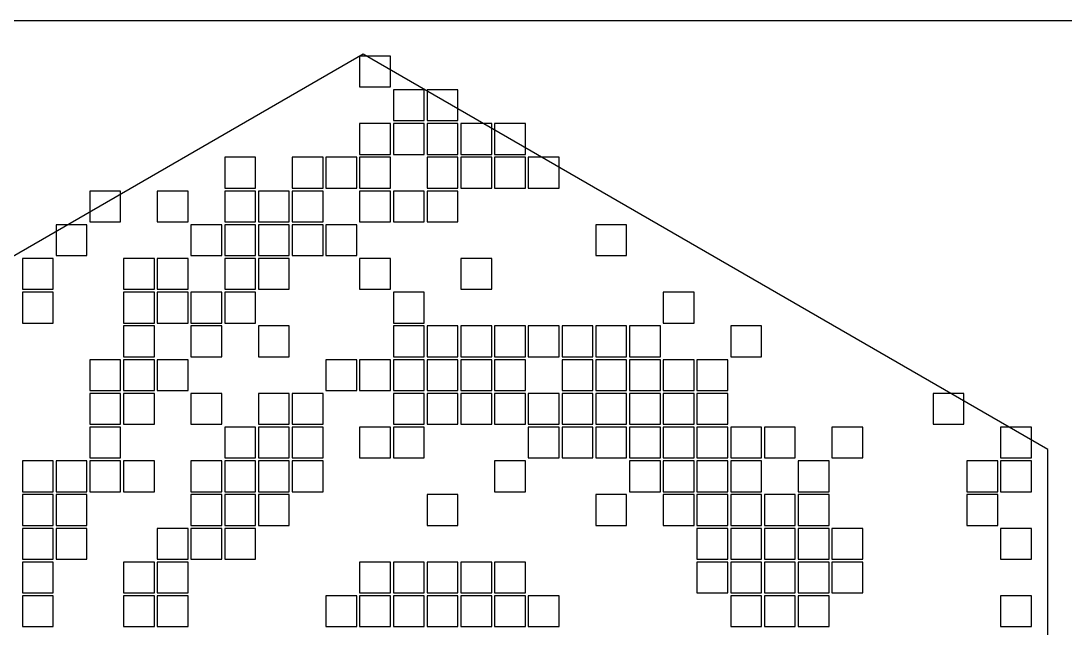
# Model space of a CAD drawing. Extents: x -326 to 326, y -269 to 269.
# Drawn here: x 0 to 198.1, y 153.6 to 268.8 of the extents above; entities that cross this region are included whole.
import ezdxf

# ---------------------------------------------------------------- set-up
doc = ezdxf.new("R2010")
doc.units = 0

msp = doc.modelspace()

# ---------------------------------------------------------------- linework, layer by layer
at = {"layer": 'BOARD'}
msp.add_line((326.4, 268.8), (-326.4, 268.8), dxfattribs=at)
at = {"layer": 'PATCHES'}
for p, q in [((70.125, 262.125), (64.275, 262.125)), ((64.275, 262.125), (64.275, 256.275)), ((70.125, 256.275), (70.125, 262.125)), ((64.275, 256.275), (70.125, 256.275)), ((76.525, 255.725), (70.675, 255.725)), ((70.675, 255.725), (70.675, 249.875)), ((76.525, 249.875), (76.525, 255.725)), ((82.925, 255.725), (77.075, 255.725)), ((77.075, 255.725), (77.075, 249.875)), ((82.925, 249.875), (82.925, 255.725)), ((70.675, 249.875), (76.525, 249.875)), ((77.075, 249.875), (82.925, 249.875)), ((70.125, 249.325), (64.275, 249.325)), ((64.275, 249.325), (64.275, 243.475)), ((70.125, 243.475), (70.125, 249.325)), ((76.525, 249.325), (70.675, 249.325)), ((70.675, 249.325), (70.675, 243.475)), ((76.525, 243.475), (76.525, 249.325)), ((82.925, 249.325), (77.075, 249.325)), ((77.075, 249.325), (77.075, 243.475)), ((82.925, 243.475), (82.925, 249.325)), ((89.325, 249.325), (83.475, 249.325)), ((83.475, 249.325), (83.475, 243.475)), ((89.325, 243.475), (89.325, 249.325)), ((95.725, 249.325), (89.875, 249.325)), ((89.875, 249.325), (89.875, 243.475)), ((95.725, 243.475), (95.725, 249.325)), ((44.525, 242.925), (38.675, 242.925)), ((38.675, 242.925), (38.675, 237.075)), ((44.525, 237.075), (44.525, 242.925)), ((57.325, 242.925), (51.475, 242.925)), ((51.475, 242.925), (51.475, 237.075)), ((57.325, 237.075), (57.325, 242.925)), ((63.725, 242.925), (57.875, 242.925)), ((57.875, 242.925), (57.875, 237.075)), ((63.725, 237.075), (63.725, 242.925)), ((64.275, 243.475), (70.125, 243.475)), ((70.125, 242.925), (64.275, 242.925)), ((64.275, 242.925), (64.275, 237.075)), ((70.125, 237.075), (70.125, 242.925)), ((70.675, 243.475), (76.525, 243.475)), ((77.075, 243.475), (82.925, 243.475)), ((82.925, 242.925), (77.075, 242.925)), ((77.075, 242.925), (77.075, 237.075)), ((82.925, 237.075), (82.925, 242.925)), ((83.475, 243.475), (89.325, 243.475)), ((89.325, 242.925), (83.475, 242.925)), ((83.475, 242.925), (83.475, 237.075)), ((89.325, 237.075), (89.325, 242.925)), ((89.875, 243.475), (95.725, 243.475)), ((95.725, 242.925), (89.875, 242.925)), ((89.875, 242.925), (89.875, 237.075)), ((95.725, 237.075), (95.725, 242.925)), ((102.125, 242.925), (96.275, 242.925)), ((96.275, 242.925), (96.275, 237.075)), ((102.125, 237.075), (102.125, 242.925)), ((18.925, 236.525), (13.075, 236.525)), ((13.075, 236.525), (13.075, 230.675)), ((18.925, 230.675), (18.925, 236.525)), ((31.725, 236.525), (25.875, 236.525)), ((25.875, 236.525), (25.875, 230.675)), ((31.725, 230.675), (31.725, 236.525)), ((38.675, 237.075), (44.525, 237.075)), ((44.525, 236.525), (38.675, 236.525)), ((38.675, 236.525), (38.675, 230.675)), ((44.525, 230.675), (44.525, 236.525)), ((50.925, 236.525), (45.075, 236.525)), ((45.075, 236.525), (45.075, 230.675)), ((50.925, 230.675), (50.925, 236.525)), ((51.475, 237.075), (57.325, 237.075)), ((57.325, 236.525), (51.475, 236.525)), ((51.475, 236.525), (51.475, 230.675)), ((57.325, 230.675), (57.325, 236.525)), ((57.875, 237.075), (63.725, 237.075)), ((64.275, 237.075), (70.125, 237.075)), ((70.125, 236.525), (64.275, 236.525)), ((64.275, 236.525), (64.275, 230.675)), ((70.125, 230.675), (70.125, 236.525)), ((76.525, 236.525), (70.675, 236.525)), ((70.675, 236.525), (70.675, 230.675)), ((76.525, 230.675), (76.525, 236.525)), ((77.075, 237.075), (82.925, 237.075)), ((82.925, 236.525), (77.075, 236.525)), ((77.075, 236.525), (77.075, 230.675)), ((82.925, 230.675), (82.925, 236.525)), ((83.475, 237.075), (89.325, 237.075)), ((89.875, 237.075), (95.725, 237.075)), ((96.275, 237.075), (102.125, 237.075)), ((12.525, 230.125), (6.675, 230.125)), ((6.675, 230.125), (6.675, 224.275)), ((12.525, 224.275), (12.525, 230.125)), ((13.075, 230.675), (18.925, 230.675)), ((25.875, 230.675), (31.725, 230.675)), ((38.125, 230.125), (32.275, 230.125)), ((32.275, 230.125), (32.275, 224.275)), ((38.125, 224.275), (38.125, 230.125)), ((38.675, 230.675), (44.525, 230.675)), ((44.525, 230.125), (38.675, 230.125)), ((38.675, 230.125), (38.675, 224.275)), ((44.525, 224.275), (44.525, 230.125)), ((45.075, 230.675), (50.925, 230.675)), ((50.925, 230.125), (45.075, 230.125)), ((45.075, 230.125), (45.075, 224.275)), ((50.925, 224.275), (50.925, 230.125)), ((51.475, 230.675), (57.325, 230.675)), ((57.325, 230.125), (51.475, 230.125)), ((51.475, 230.125), (51.475, 224.275)), ((57.325, 224.275), (57.325, 230.125)), ((63.725, 230.125), (57.875, 230.125)), ((57.875, 230.125), (57.875, 224.275)), ((63.725, 224.275), (63.725, 230.125)), ((64.275, 230.675), (70.125, 230.675)), ((70.675, 230.675), (76.525, 230.675)), ((77.075, 230.675), (82.925, 230.675)), ((114.925, 230.125), (109.075, 230.125)), ((109.075, 230.125), (109.075, 224.275)), ((114.925, 224.275), (114.925, 230.125)), ((6.675, 224.275), (12.525, 224.275)), ((32.275, 224.275), (38.125, 224.275)), ((38.675, 224.275), (44.525, 224.275)), ((45.075, 224.275), (50.925, 224.275)), ((51.475, 224.275), (57.325, 224.275)), ((57.875, 224.275), (63.725, 224.275)), ((109.075, 224.275), (114.925, 224.275)), ((6.125, 223.725), (0.275, 223.725)), ((0.275, 223.725), (0.275, 217.875)), ((6.125, 217.875), (6.125, 223.725)), ((25.325, 223.725), (19.475, 223.725)), ((19.475, 223.725), (19.475, 217.875)), ((25.325, 217.875), (25.325, 223.725)), ((31.725, 223.725), (25.875, 223.725)), ((25.875, 223.725), (25.875, 217.875)), ((31.725, 217.875), (31.725, 223.725)), ((44.525, 223.725), (38.675, 223.725)), ((38.675, 223.725), (38.675, 217.875)), ((44.525, 217.875), (44.525, 223.725)), ((50.925, 223.725), (45.075, 223.725)), ((45.075, 223.725), (45.075, 217.875)), ((50.925, 217.875), (50.925, 223.725)), ((70.125, 223.725), (64.275, 223.725)), ((64.275, 223.725), (64.275, 217.875)), ((70.125, 217.875), (70.125, 223.725)), ((89.325, 223.725), (83.475, 223.725)), ((83.475, 223.725), (83.475, 217.875)), ((89.325, 217.875), (89.325, 223.725)), ((0.275, 217.875), (6.125, 217.875)), ((6.125, 217.325), (0.275, 217.325)), ((0.275, 217.325), (0.275, 211.475)), ((6.125, 211.475), (6.125, 217.325)), ((19.475, 217.875), (25.325, 217.875)), ((25.325, 217.325), (19.475, 217.325)), ((19.475, 217.325), (19.475, 211.475)), ((25.325, 211.475), (25.325, 217.325)), ((25.875, 217.875), (31.725, 217.875)), ((31.725, 217.325), (25.875, 217.325)), ((25.875, 217.325), (25.875, 211.475)), ((31.725, 211.475), (31.725, 217.325)), ((38.125, 217.325), (32.275, 217.325)), ((32.275, 217.325), (32.275, 211.475)), ((38.125, 211.475), (38.125, 217.325)), ((38.675, 217.875), (44.525, 217.875)), ((44.525, 217.325), (38.675, 217.325)), ((38.675, 217.325), (38.675, 211.475)), ((44.525, 211.475), (44.525, 217.325)), ((45.075, 217.875), (50.925, 217.875)), ((64.275, 217.875), (70.125, 217.875)), ((76.525, 217.325), (70.675, 217.325)), ((70.675, 217.325), (70.675, 211.475)), ((76.525, 211.475), (76.525, 217.325)), ((83.475, 217.875), (89.325, 217.875)), ((127.725, 217.325), (121.875, 217.325)), ((121.875, 217.325), (121.875, 211.475)), ((127.725, 211.475), (127.725, 217.325)), ((0.275, 211.475), (6.125, 211.475)), ((19.475, 211.475), (25.325, 211.475)), ((25.325, 210.925), (19.475, 210.925)), ((19.475, 210.925), (19.475, 205.075)), ((25.325, 205.075), (25.325, 210.925)), ((25.875, 211.475), (31.725, 211.475)), ((32.275, 211.475), (38.125, 211.475)), ((38.125, 210.925), (32.275, 210.925)), ((32.275, 210.925), (32.275, 205.075)), ((38.125, 205.075), (38.125, 210.925)), ((38.675, 211.475), (44.525, 211.475)), ((50.925, 210.925), (45.075, 210.925)), ((45.075, 210.925), (45.075, 205.075)), ((50.925, 205.075), (50.925, 210.925)), ((70.675, 211.475), (76.525, 211.475)), ((76.525, 210.925), (70.675, 210.925)), ((70.675, 210.925), (70.675, 205.075)), ((76.525, 205.075), (76.525, 210.925)), ((82.925, 210.925), (77.075, 210.925)), ((77.075, 210.925), (77.075, 205.075)), ((82.925, 205.075), (82.925, 210.925)), ((89.325, 210.925), (83.475, 210.925)), ((83.475, 210.925), (83.475, 205.075)), ((89.325, 205.075), (89.325, 210.925)), ((95.725, 210.925), (89.875, 210.925)), ((89.875, 210.925), (89.875, 205.075)), ((95.725, 205.075), (95.725, 210.925)), ((102.125, 210.925), (96.275, 210.925)), ((96.275, 210.925), (96.275, 205.075)), ((102.125, 205.075), (102.125, 210.925)), ((108.525, 210.925), (102.675, 210.925)), ((102.675, 210.925), (102.675, 205.075)), ((108.525, 205.075), (108.525, 210.925)), ((114.925, 210.925), (109.075, 210.925)), ((109.075, 210.925), (109.075, 205.075)), ((114.925, 205.075), (114.925, 210.925)), ((121.325, 210.925), (115.475, 210.925)), ((115.475, 210.925), (115.475, 205.075)), ((121.325, 205.075), (121.325, 210.925)), ((121.875, 211.475), (127.725, 211.475)), ((140.525, 210.925), (134.675, 210.925)), ((134.675, 210.925), (134.675, 205.075)), ((140.525, 205.075), (140.525, 210.925)), ((18.925, 204.525), (13.075, 204.525)), ((13.075, 204.525), (13.075, 198.675)), ((18.925, 198.675), (18.925, 204.525)), ((19.475, 205.075), (25.325, 205.075)), ((25.325, 204.525), (19.475, 204.525)), ((19.475, 204.525), (19.475, 198.675)), ((25.325, 198.675), (25.325, 204.525)), ((31.725, 204.525), (25.875, 204.525)), ((25.875, 204.525), (25.875, 198.675)), ((31.725, 198.675), (31.725, 204.525)), ((32.275, 205.075), (38.125, 205.075)), ((45.075, 205.075), (50.925, 205.075)), ((63.725, 204.525), (57.875, 204.525)), ((57.875, 204.525), (57.875, 198.675)), ((63.725, 198.675), (63.725, 204.525)), ((70.125, 204.525), (64.275, 204.525)), ((64.275, 204.525), (64.275, 198.675)), ((70.125, 198.675), (70.125, 204.525)), ((70.675, 205.075), (76.525, 205.075)), ((76.525, 204.525), (70.675, 204.525)), ((70.675, 204.525), (70.675, 198.675)), ((76.525, 198.675), (76.525, 204.525)), ((77.075, 205.075), (82.925, 205.075)), ((82.925, 204.525), (77.075, 204.525)), ((77.075, 204.525), (77.075, 198.675)), ((82.925, 198.675), (82.925, 204.525)), ((83.475, 205.075), (89.325, 205.075)), ((89.325, 204.525), (83.475, 204.525)), ((83.475, 204.525), (83.475, 198.675)), ((89.325, 198.675), (89.325, 204.525)), ((89.875, 205.075), (95.725, 205.075)), ((95.725, 204.525), (89.875, 204.525)), ((89.875, 204.525), (89.875, 198.675)), ((95.725, 198.675), (95.725, 204.525)), ((96.275, 205.075), (102.125, 205.075)), ((102.675, 205.075), (108.525, 205.075)), ((108.525, 204.525), (102.675, 204.525)), ((102.675, 204.525), (102.675, 198.675)), ((108.525, 198.675), (108.525, 204.525)), ((109.075, 205.075), (114.925, 205.075)), ((114.925, 204.525), (109.075, 204.525)), ((109.075, 204.525), (109.075, 198.675)), ((114.925, 198.675), (114.925, 204.525)), ((115.475, 205.075), (121.325, 205.075)), ((121.325, 204.525), (115.475, 204.525)), ((115.475, 204.525), (115.475, 198.675)), ((121.325, 198.675), (121.325, 204.525)), ((127.725, 204.525), (121.875, 204.525)), ((121.875, 204.525), (121.875, 198.675)), ((127.725, 198.675), (127.725, 204.525)), ((134.125, 204.525), (128.275, 204.525)), ((128.275, 204.525), (128.275, 198.675)), ((134.125, 198.675), (134.125, 204.525)), ((134.675, 205.075), (140.525, 205.075)), ((13.075, 198.675), (18.925, 198.675)), ((18.925, 198.125), (13.075, 198.125)), ((13.075, 198.125), (13.075, 192.275)), ((18.925, 192.275), (18.925, 198.125)), ((19.475, 198.675), (25.325, 198.675)), ((25.325, 198.125), (19.475, 198.125)), ((19.475, 198.125), (19.475, 192.275)), ((25.325, 192.275), (25.325, 198.125)), ((25.875, 198.675), (31.725, 198.675)), ((38.125, 198.125), (32.275, 198.125)), ((32.275, 198.125), (32.275, 192.275)), ((38.125, 192.275), (38.125, 198.125)), ((50.925, 198.125), (45.075, 198.125)), ((45.075, 198.125), (45.075, 192.275)), ((50.925, 192.275), (50.925, 198.125)), ((57.325, 198.125), (51.475, 198.125)), ((51.475, 198.125), (51.475, 192.275)), ((57.325, 192.275), (57.325, 198.125)), ((57.875, 198.675), (63.725, 198.675)), ((64.275, 198.675), (70.125, 198.675)), ((70.675, 198.675), (76.525, 198.675)), ((76.525, 198.125), (70.675, 198.125)), ((70.675, 198.125), (70.675, 192.275)), ((76.525, 192.275), (76.525, 198.125)), ((77.075, 198.675), (82.925, 198.675)), ((82.925, 198.125), (77.075, 198.125)), ((77.075, 198.125), (77.075, 192.275)), ((82.925, 192.275), (82.925, 198.125)), ((83.475, 198.675), (89.325, 198.675)), ((89.325, 198.125), (83.475, 198.125)), ((83.475, 198.125), (83.475, 192.275)), ((89.325, 192.275), (89.325, 198.125)), ((89.875, 198.675), (95.725, 198.675)), ((95.725, 198.125), (89.875, 198.125)), ((89.875, 198.125), (89.875, 192.275)), ((95.725, 192.275), (95.725, 198.125)), ((102.125, 198.125), (96.275, 198.125)), ((96.275, 198.125), (96.275, 192.275)), ((102.125, 192.275), (102.125, 198.125)), ((102.675, 198.675), (108.525, 198.675)), ((108.525, 198.125), (102.675, 198.125)), ((102.675, 198.125), (102.675, 192.275)), ((108.525, 192.275), (108.525, 198.125)), ((109.075, 198.675), (114.925, 198.675)), ((114.925, 198.125), (109.075, 198.125)), ((109.075, 198.125), (109.075, 192.275)), ((114.925, 192.275), (114.925, 198.125)), ((115.475, 198.675), (121.325, 198.675)), ((121.325, 198.125), (115.475, 198.125)), ((115.475, 198.125), (115.475, 192.275)), ((121.325, 192.275), (121.325, 198.125)), ((121.875, 198.675), (127.725, 198.675)), ((127.725, 198.125), (121.875, 198.125)), ((121.875, 198.125), (121.875, 192.275)), ((127.725, 192.275), (127.725, 198.125)), ((128.275, 198.675), (134.125, 198.675)), ((134.125, 198.125), (128.275, 198.125)), ((128.275, 198.125), (128.275, 192.275)), ((134.125, 192.275), (134.125, 198.125)), ((178.925, 198.125), (173.075, 198.125)), ((173.075, 198.125), (173.075, 192.275)), ((178.925, 192.275), (178.925, 198.125)), ((13.075, 192.275), (18.925, 192.275)), ((19.475, 192.275), (25.325, 192.275)), ((32.275, 192.275), (38.125, 192.275)), ((45.075, 192.275), (50.925, 192.275)), ((51.475, 192.275), (57.325, 192.275)), ((70.675, 192.275), (76.525, 192.275)), ((77.075, 192.275), (82.925, 192.275)), ((83.475, 192.275), (89.325, 192.275)), ((89.875, 192.275), (95.725, 192.275)), ((96.275, 192.275), (102.125, 192.275)), ((102.675, 192.275), (108.525, 192.275)), ((109.075, 192.275), (114.925, 192.275)), ((115.475, 192.275), (121.325, 192.275)), ((121.875, 192.275), (127.725, 192.275)), ((128.275, 192.275), (134.125, 192.275)), ((173.075, 192.275), (178.925, 192.275)), ((18.925, 191.725), (13.075, 191.725)), ((13.075, 191.725), (13.075, 185.875)), ((18.925, 185.875), (18.925, 191.725)), ((44.525, 191.725), (38.675, 191.725)), ((38.675, 191.725), (38.675, 185.875)), ((44.525, 185.875), (44.525, 191.725)), ((50.925, 191.725), (45.075, 191.725)), ((45.075, 191.725), (45.075, 185.875)), ((50.925, 185.875), (50.925, 191.725)), ((57.325, 191.725), (51.475, 191.725)), ((51.475, 191.725), (51.475, 185.875)), ((57.325, 185.875), (57.325, 191.725)), ((70.125, 191.725), (64.275, 191.725)), ((64.275, 191.725), (64.275, 185.875)), ((70.125, 185.875), (70.125, 191.725)), ((76.525, 191.725), (70.675, 191.725)), ((70.675, 191.725), (70.675, 185.875)), ((76.525, 185.875), (76.525, 191.725)), ((102.125, 191.725), (96.275, 191.725)), ((96.275, 191.725), (96.275, 185.875)), ((102.125, 185.875), (102.125, 191.725)), ((108.525, 191.725), (102.675, 191.725)), ((102.675, 191.725), (102.675, 185.875)), ((108.525, 185.875), (108.525, 191.725)), ((114.925, 191.725), (109.075, 191.725)), ((109.075, 191.725), (109.075, 185.875)), ((114.925, 185.875), (114.925, 191.725)), ((121.325, 191.725), (115.475, 191.725)), ((115.475, 191.725), (115.475, 185.875)), ((121.325, 185.875), (121.325, 191.725)), ((127.725, 191.725), (121.875, 191.725)), ((121.875, 191.725), (121.875, 185.875)), ((127.725, 185.875), (127.725, 191.725)), ((134.125, 191.725), (128.275, 191.725)), ((128.275, 191.725), (128.275, 185.875)), ((134.125, 185.875), (134.125, 191.725)), ((140.525, 191.725), (134.675, 191.725)), ((134.675, 191.725), (134.675, 185.875)), ((140.525, 185.875), (140.525, 191.725)), ((146.925, 191.725), (141.075, 191.725)), ((141.075, 191.725), (141.075, 185.875)), ((146.925, 185.875), (146.925, 191.725)), ((159.725, 191.725), (153.875, 191.725)), ((153.875, 191.725), (153.875, 185.875)), ((159.725, 185.875), (159.725, 191.725)), ((191.725, 191.725), (185.875, 191.725)), ((185.875, 191.725), (185.875, 185.875)), ((191.725, 185.875), (191.725, 191.725)), ((6.125, 185.325), (0.275, 185.325)), ((0.275, 185.325), (0.275, 179.475)), ((6.125, 179.475), (6.125, 185.325)), ((12.525, 185.325), (6.675, 185.325)), ((6.675, 185.325), (6.675, 179.475)), ((12.525, 179.475), (12.525, 185.325)), ((13.075, 185.875), (18.925, 185.875)), ((18.925, 185.325), (13.075, 185.325)), ((13.075, 185.325), (13.075, 179.475)), ((18.925, 179.475), (18.925, 185.325)), ((25.325, 185.325), (19.475, 185.325)), ((19.475, 185.325), (19.475, 179.475)), ((25.325, 179.475), (25.325, 185.325)), ((38.125, 185.325), (32.275, 185.325)), ((32.275, 185.325), (32.275, 179.475)), ((38.125, 179.475), (38.125, 185.325)), ((38.675, 185.875), (44.525, 185.875)), ((44.525, 185.325), (38.675, 185.325)), ((38.675, 185.325), (38.675, 179.475)), ((44.525, 179.475), (44.525, 185.325)), ((45.075, 185.875), (50.925, 185.875)), ((50.925, 185.325), (45.075, 185.325)), ((45.075, 185.325), (45.075, 179.475)), ((50.925, 179.475), (50.925, 185.325)), ((51.475, 185.875), (57.325, 185.875)), ((57.325, 185.325), (51.475, 185.325)), ((51.475, 185.325), (51.475, 179.475)), ((57.325, 179.475), (57.325, 185.325)), ((64.275, 185.875), (70.125, 185.875)), ((70.675, 185.875), (76.525, 185.875)), ((95.725, 185.325), (89.875, 185.325)), ((89.875, 185.325), (89.875, 179.475)), ((95.725, 179.475), (95.725, 185.325)), ((96.275, 185.875), (102.125, 185.875)), ((102.675, 185.875), (108.525, 185.875)), ((109.075, 185.875), (114.925, 185.875)), ((115.475, 185.875), (121.325, 185.875)), ((121.325, 185.325), (115.475, 185.325)), ((115.475, 185.325), (115.475, 179.475)), ((121.325, 179.475), (121.325, 185.325)), ((121.875, 185.875), (127.725, 185.875)), ((127.725, 185.325), (121.875, 185.325)), ((121.875, 185.325), (121.875, 179.475)), ((127.725, 179.475), (127.725, 185.325)), ((128.275, 185.875), (134.125, 185.875)), ((134.125, 185.325), (128.275, 185.325)), ((128.275, 185.325), (128.275, 179.475)), ((134.125, 179.475), (134.125, 185.325)), ((134.675, 185.875), (140.525, 185.875)), ((140.525, 185.325), (134.675, 185.325)), ((134.675, 185.325), (134.675, 179.475)), ((140.525, 179.475), (140.525, 185.325)), ((141.075, 185.875), (146.925, 185.875)), ((153.325, 185.325), (147.475, 185.325)), ((147.475, 185.325), (147.475, 179.475)), ((153.325, 179.475), (153.325, 185.325)), ((153.875, 185.875), (159.725, 185.875)), ((185.325, 185.325), (179.475, 185.325)), ((179.475, 185.325), (179.475, 179.475)), ((185.325, 179.475), (185.325, 185.325)), ((185.875, 185.875), (191.725, 185.875)), ((191.725, 185.325), (185.875, 185.325)), ((185.875, 185.325), (185.875, 179.475)), ((191.725, 179.475), (191.725, 185.325)), ((0.275, 179.475), (6.125, 179.475)), ((6.125, 178.925), (0.275, 178.925)), ((0.275, 178.925), (0.275, 173.075)), ((6.125, 173.075), (6.125, 178.925)), ((6.675, 179.475), (12.525, 179.475)), ((12.525, 178.925), (6.675, 178.925)), ((6.675, 178.925), (6.675, 173.075)), ((12.525, 173.075), (12.525, 178.925)), ((13.075, 179.475), (18.925, 179.475)), ((19.475, 179.475), (25.325, 179.475)), ((32.275, 179.475), (38.125, 179.475)), ((38.125, 178.925), (32.275, 178.925)), ((32.275, 178.925), (32.275, 173.075)), ((38.125, 173.075), (38.125, 178.925)), ((38.675, 179.475), (44.525, 179.475)), ((44.525, 178.925), (38.675, 178.925)), ((38.675, 178.925), (38.675, 173.075)), ((44.525, 173.075), (44.525, 178.925)), ((45.075, 179.475), (50.925, 179.475)), ((50.925, 178.925), (45.075, 178.925)), ((45.075, 178.925), (45.075, 173.075)), ((50.925, 173.075), (50.925, 178.925)), ((51.475, 179.475), (57.325, 179.475)), ((82.925, 178.925), (77.075, 178.925)), ((77.075, 178.925), (77.075, 173.075)), ((82.925, 173.075), (82.925, 178.925)), ((89.875, 179.475), (95.725, 179.475)), ((114.925, 178.925), (109.075, 178.925)), ((109.075, 178.925), (109.075, 173.075)), ((114.925, 173.075), (114.925, 178.925)), ((115.475, 179.475), (121.325, 179.475)), ((121.875, 179.475), (127.725, 179.475)), ((127.725, 178.925), (121.875, 178.925)), ((121.875, 178.925), (121.875, 173.075)), ((127.725, 173.075), (127.725, 178.925)), ((128.275, 179.475), (134.125, 179.475)), ((134.125, 178.925), (128.275, 178.925)), ((128.275, 178.925), (128.275, 173.075)), ((134.125, 173.075), (134.125, 178.925)), ((134.675, 179.475), (140.525, 179.475)), ((140.525, 178.925), (134.675, 178.925)), ((134.675, 178.925), (134.675, 173.075)), ((140.525, 173.075), (140.525, 178.925)), ((146.925, 178.925), (141.075, 178.925)), ((141.075, 178.925), (141.075, 173.075)), ((146.925, 173.075), (146.925, 178.925)), ((147.475, 179.475), (153.325, 179.475)), ((153.325, 178.925), (147.475, 178.925)), ((147.475, 178.925), (147.475, 173.075)), ((153.325, 173.075), (153.325, 178.925)), ((179.475, 179.475), (185.325, 179.475)), ((185.325, 178.925), (179.475, 178.925)), ((179.475, 178.925), (179.475, 173.075)), ((185.325, 173.075), (185.325, 178.925)), ((185.875, 179.475), (191.725, 179.475)), ((0.275, 173.075), (6.125, 173.075)), ((6.125, 172.525), (0.275, 172.525)), ((0.275, 172.525), (0.275, 166.675)), ((6.125, 166.675), (6.125, 172.525)), ((6.675, 173.075), (12.525, 173.075)), ((12.525, 172.525), (6.675, 172.525)), ((6.675, 172.525), (6.675, 166.675)), ((12.525, 166.675), (12.525, 172.525)), ((31.725, 172.525), (25.875, 172.525)), ((25.875, 172.525), (25.875, 166.675)), ((31.725, 166.675), (31.725, 172.525)), ((32.275, 173.075), (38.125, 173.075)), ((38.125, 172.525), (32.275, 172.525)), ((32.275, 172.525), (32.275, 166.675)), ((38.125, 166.675), (38.125, 172.525)), ((38.675, 173.075), (44.525, 173.075)), ((44.525, 172.525), (38.675, 172.525)), ((38.675, 172.525), (38.675, 166.675)), ((44.525, 166.675), (44.525, 172.525)), ((45.075, 173.075), (50.925, 173.075)), ((77.075, 173.075), (82.925, 173.075)), ((109.075, 173.075), (114.925, 173.075)), ((121.875, 173.075), (127.725, 173.075)), ((128.275, 173.075), (134.125, 173.075)), ((134.125, 172.525), (128.275, 172.525)), ((128.275, 172.525), (128.275, 166.675)), ((134.125, 166.675), (134.125, 172.525)), ((134.675, 173.075), (140.525, 173.075)), ((140.525, 172.525), (134.675, 172.525)), ((134.675, 172.525), (134.675, 166.675)), ((140.525, 166.675), (140.525, 172.525)), ((141.075, 173.075), (146.925, 173.075)), ((146.925, 172.525), (141.075, 172.525)), ((141.075, 172.525), (141.075, 166.675)), ((146.925, 166.675), (146.925, 172.525)), ((147.475, 173.075), (153.325, 173.075)), ((153.325, 172.525), (147.475, 172.525)), ((147.475, 172.525), (147.475, 166.675)), ((153.325, 166.675), (153.325, 172.525)), ((159.725, 172.525), (153.875, 172.525)), ((153.875, 172.525), (153.875, 166.675)), ((159.725, 166.675), (159.725, 172.525)), ((179.475, 173.075), (185.325, 173.075)), ((191.725, 172.525), (185.875, 172.525)), ((185.875, 172.525), (185.875, 166.675)), ((191.725, 166.675), (191.725, 172.525)), ((0.275, 166.675), (6.125, 166.675)), ((6.675, 166.675), (12.525, 166.675)), ((25.875, 166.675), (31.725, 166.675)), ((32.275, 166.675), (38.125, 166.675)), ((38.675, 166.675), (44.525, 166.675)), ((128.275, 166.675), (134.125, 166.675)), ((134.675, 166.675), (140.525, 166.675)), ((141.075, 166.675), (146.925, 166.675)), ((147.475, 166.675), (153.325, 166.675)), ((153.875, 166.675), (159.725, 166.675)), ((185.875, 166.675), (191.725, 166.675)), ((6.125, 166.125), (0.275, 166.125)), ((0.275, 166.125), (0.275, 160.275)), ((6.125, 160.275), (6.125, 166.125)), ((25.325, 166.125), (19.475, 166.125)), ((19.475, 166.125), (19.475, 160.275)), ((25.325, 160.275), (25.325, 166.125)), ((31.725, 166.125), (25.875, 166.125)), ((25.875, 166.125), (25.875, 160.275)), ((31.725, 160.275), (31.725, 166.125)), ((70.125, 166.125), (64.275, 166.125)), ((64.275, 166.125), (64.275, 160.275)), ((70.125, 160.275), (70.125, 166.125)), ((76.525, 166.125), (70.675, 166.125)), ((70.675, 166.125), (70.675, 160.275)), ((76.525, 160.275), (76.525, 166.125)), ((82.925, 166.125), (77.075, 166.125)), ((77.075, 166.125), (77.075, 160.275)), ((82.925, 160.275), (82.925, 166.125)), ((89.325, 166.125), (83.475, 166.125)), ((83.475, 166.125), (83.475, 160.275)), ((89.325, 160.275), (89.325, 166.125)), ((95.725, 166.125), (89.875, 166.125)), ((89.875, 166.125), (89.875, 160.275)), ((95.725, 160.275), (95.725, 166.125)), ((134.125, 166.125), (128.275, 166.125)), ((128.275, 166.125), (128.275, 160.275)), ((134.125, 160.275), (134.125, 166.125)), ((140.525, 166.125), (134.675, 166.125)), ((134.675, 166.125), (134.675, 160.275)), ((140.525, 160.275), (140.525, 166.125)), ((146.925, 166.125), (141.075, 166.125)), ((141.075, 166.125), (141.075, 160.275)), ((146.925, 160.275), (146.925, 166.125)), ((153.325, 166.125), (147.475, 166.125)), ((147.475, 166.125), (147.475, 160.275)), ((153.325, 160.275), (153.325, 166.125)), ((159.725, 166.125), (153.875, 166.125)), ((153.875, 166.125), (153.875, 160.275)), ((159.725, 160.275), (159.725, 166.125)), ((0.275, 160.275), (6.125, 160.275)), ((6.125, 159.725), (0.275, 159.725)), ((0.275, 159.725), (0.275, 153.875)), ((6.125, 153.875), (6.125, 159.725)), ((19.475, 160.275), (25.325, 160.275)), ((25.325, 159.725), (19.475, 159.725)), ((19.475, 159.725), (19.475, 153.875)), ((25.325, 153.875), (25.325, 159.725)), ((25.875, 160.275), (31.725, 160.275)), ((31.725, 159.725), (25.875, 159.725)), ((25.875, 159.725), (25.875, 153.875)), ((31.725, 153.875), (31.725, 159.725)), ((63.725, 159.725), (57.875, 159.725)), ((57.875, 159.725), (57.875, 153.875)), ((63.725, 153.875), (63.725, 159.725)), ((64.275, 160.275), (70.125, 160.275)), ((70.125, 159.725), (64.275, 159.725)), ((64.275, 159.725), (64.275, 153.875)), ((70.125, 153.875), (70.125, 159.725)), ((70.675, 160.275), (76.525, 160.275)), ((76.525, 159.725), (70.675, 159.725)), ((70.675, 159.725), (70.675, 153.875)), ((76.525, 153.875), (76.525, 159.725)), ((77.075, 160.275), (82.925, 160.275)), ((82.925, 159.725), (77.075, 159.725)), ((77.075, 159.725), (77.075, 153.875)), ((82.925, 153.875), (82.925, 159.725)), ((83.475, 160.275), (89.325, 160.275)), ((89.325, 159.725), (83.475, 159.725)), ((83.475, 159.725), (83.475, 153.875)), ((89.325, 153.875), (89.325, 159.725)), ((89.875, 160.275), (95.725, 160.275)), ((95.725, 159.725), (89.875, 159.725)), ((89.875, 159.725), (89.875, 153.875)), ((95.725, 153.875), (95.725, 159.725)), ((102.125, 159.725), (96.275, 159.725)), ((96.275, 159.725), (96.275, 153.875)), ((102.125, 153.875), (102.125, 159.725)), ((128.275, 160.275), (134.125, 160.275)), ((134.675, 160.275), (140.525, 160.275)), ((140.525, 159.725), (134.675, 159.725)), ((134.675, 159.725), (134.675, 153.875)), ((140.525, 153.875), (140.525, 159.725)), ((141.075, 160.275), (146.925, 160.275)), ((146.925, 159.725), (141.075, 159.725)), ((141.075, 159.725), (141.075, 153.875)), ((146.925, 153.875), (146.925, 159.725)), ((147.475, 160.275), (153.325, 160.275)), ((153.325, 159.725), (147.475, 159.725)), ((147.475, 159.725), (147.475, 153.875)), ((153.325, 153.875), (153.325, 159.725)), ((153.875, 160.275), (159.725, 160.275)), ((191.725, 159.725), (185.875, 159.725)), ((185.875, 159.725), (185.875, 153.875)), ((191.725, 153.875), (191.725, 159.725)), ((0.275, 153.875), (6.125, 153.875)), ((19.475, 153.875), (25.325, 153.875)), ((25.875, 153.875), (31.725, 153.875)), ((57.875, 153.875), (63.725, 153.875)), ((64.275, 153.875), (70.125, 153.875)), ((70.675, 153.875), (76.525, 153.875)), ((77.075, 153.875), (82.925, 153.875)), ((83.475, 153.875), (89.325, 153.875)), ((89.875, 153.875), (95.725, 153.875)), ((96.275, 153.875), (102.125, 153.875)), ((134.675, 153.875), (140.525, 153.875)), ((141.075, 153.875), (146.925, 153.875)), ((147.475, 153.875), (153.325, 153.875)), ((185.875, 153.875), (191.725, 153.875))]:
    msp.add_line(p, q, dxfattribs=at)
at = {"layer": 'PORTS'}
for p, q in [((64.952, 262.5), (-64.952, 187.5)), ((194.856, 187.5), (64.952, 262.5)), ((194.856, 37.5), (194.856, 187.5))]:
    msp.add_line(p, q, dxfattribs=at)

doc.saveas('drawing.dxf')
